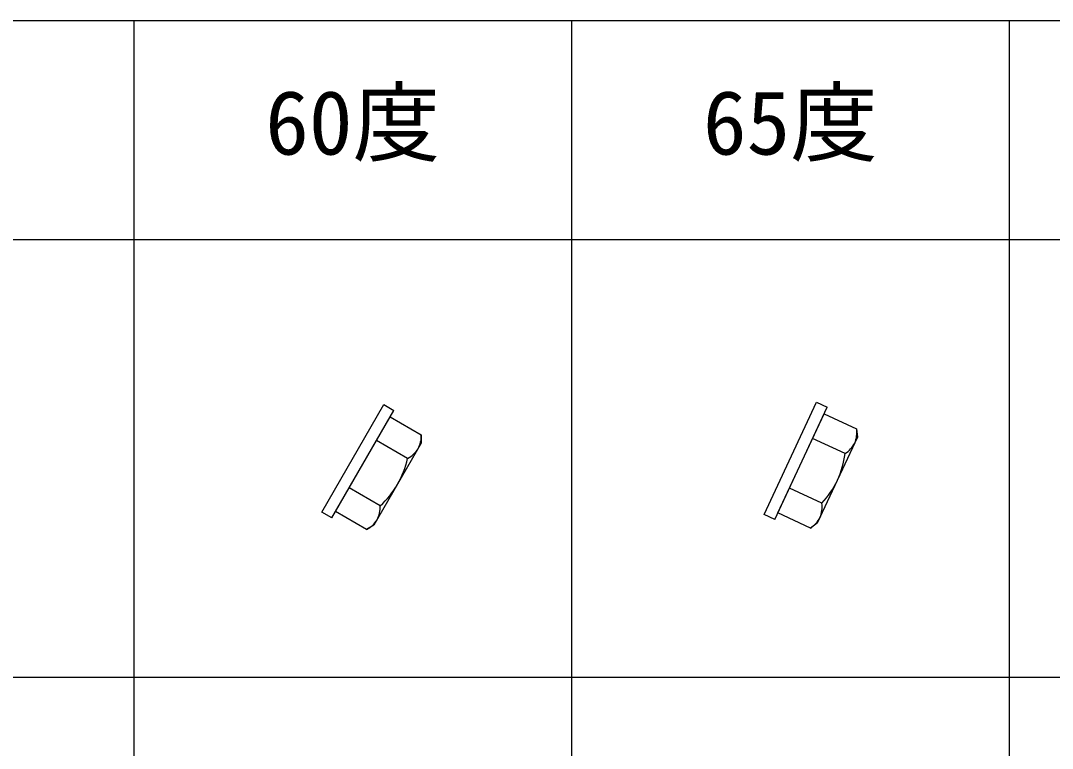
# Model space of a CAD drawing. Units: millimetres, scale not verified. Extents: x -585 to 585, y -390 to 417.
# Drawn here: x 149.5 to 290.9, y 290.2 to 390 of the extents above; entities that cross this region are included whole.
import ezdxf
from ezdxf.enums import TextEntityAlignment as Align

# ---------------------------------------------------------------- set-up
doc = ezdxf.new("R2010")
doc.units = ezdxf.units.MM
doc.header["$LTSCALE"] = 3
doc.layers.add('0-0_0', color=3, linetype='Continuous')
doc.layers.add('F-0', color=4, linetype='Continuous')
doc.styles.add('ＭＳ ゴシック', font='')
doc.styles.get('ＭＳ ゴシック').set_extended_font_data('MS Gothic')

msp = doc.modelspace()

# ---------------------------------------------------------------- linework, layer by layer
at = {"layer": '0-0_0'}
for p, q in [((199.25, 337.361), (200.636, 336.561)), ((252.858, 321.62), (260.042, 337.027)), ((258.592, 337.704), (260.042, 337.027)), ((192.136, 321.839), (200.636, 336.561)), ((192.633, 322.7), (200.138, 335.7)), ((200.138, 335.7), (204.399, 333.24)), ((253.278, 322.521), (259.622, 336.126)), ((259.622, 336.126), (264.08, 334.047)), ((264.08, 334.047), (264.182, 332.89)), ((202.522, 329.99), (198.262, 332.45)), ((204.399, 333.24), (204.399, 332.079)), ((262.494, 330.646), (258.036, 332.725)), ((264.182, 332.89), (258.688, 321.108)), ((204.399, 332.079), (197.899, 320.821)), ((198.769, 323.49), (194.509, 325.95)), ((259.322, 323.844), (254.864, 325.923)), ((196.893, 320.24), (192.633, 322.7)), ((257.736, 320.442), (253.278, 322.521)), ((258.688, 321.108), (257.736, 320.442)), ((197.899, 320.821), (196.893, 320.24))]:
    msp.add_line(p, q, dxfattribs=at)
for points in [[(192.136, 321.839), (190.75, 322.639), (199.25, 337.361)], [(252.858, 321.62), (251.408, 322.296), (258.592, 337.704)]]:
    msp.add_lwpolyline(points, dxfattribs=at)
for centre, radius, start, end in [((260.362, 333.566), 3.75, 337.005, 7.375), ((200.652, 333.085), 3.75, 332.005, 2.375), ((200.785, 333.311), 3.748, 297.618, 327.994), ((260.474, 333.803), 3.748, 302.618, 332.994), ((189.478, 333.015), 13.39, 330.642, 346.946), ((249.236, 332.523), 13.39, 335.642, 351.946), ((249.363, 332.794), 13.39, 318.054, 334.358), ((189.628, 333.275), 13.39, 313.054, 329.358), ((195.025, 323.334), 3.748, 332.006, 2.382), ((255.606, 323.362), 3.748, 337.006, 7.382), ((195.155, 323.563), 3.75, 297.624, 327.995), ((255.715, 323.601), 3.75, 302.624, 332.995)]:
    msp.add_arc(centre, radius, start, end, dxfattribs=at)
at = {"layer": 'F-0'}
for p, q in [((165, 390), (165, -390)), ((225, 390), (225, -390)), ((285, 390), (285, -390)), ((-555, 300), (585, 300))]:
    msp.add_line(p, q, dxfattribs=at)
at = {"layer": 'F-0', "color": 6}
msp.add_line((-585, 360), (585, 360), dxfattribs=at)
msp.add_lwpolyline([(-585, 390), (585, 390), (585, -390)], dxfattribs=at)

# ---------------------------------------------------------------- texts
at = {"layer": 'F-0', "color": 7, "style": 'ＭＳ ゴシック'}
for s, p in [('60度', (183, 369)), ('65度', (243, 369))]:
    msp.add_text(s, height=8.798, dxfattribs=at).set_placement(p, align=Align.BOTTOM_LEFT)

doc.saveas('drawing.dxf')
